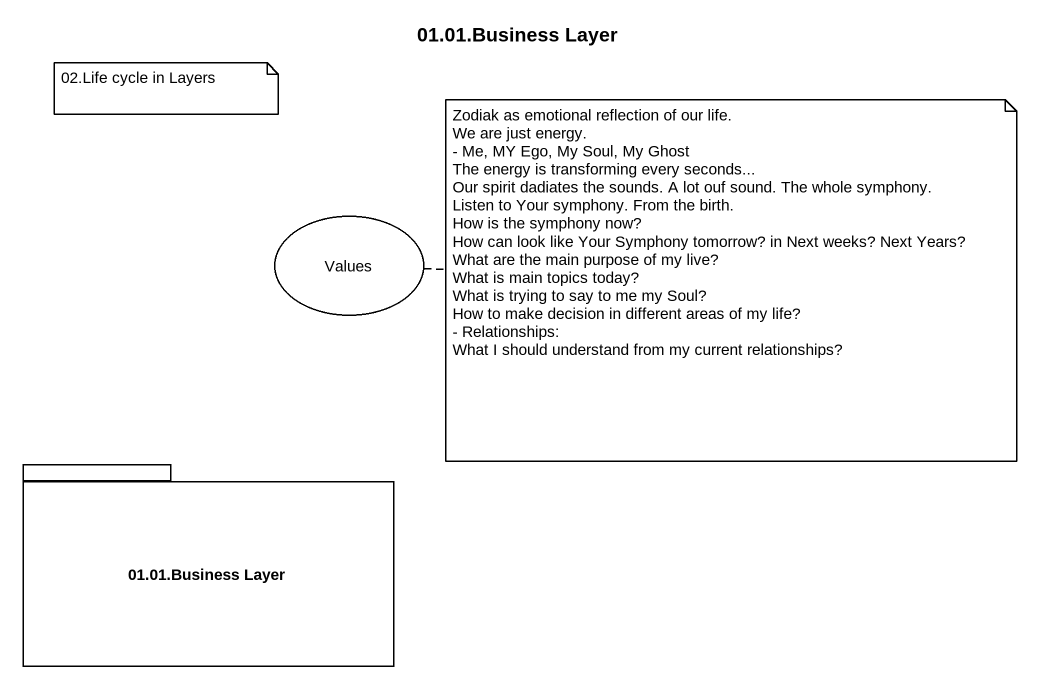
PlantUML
@startuml
title 01.01.Business Layer
usecase Values
package "01.01.Business Layer" as p01_01_Business_Layer {
}
note as N1
  02.Life cycle in Layers
end note
note right of Values
  Zodiak as emotional reflection of our life.
  We are just energy.
  - Me, MY Ego, My Soul, My Ghost
  The energy is transforming every seconds...
  Our spirit dadiates the sounds. A lot ouf sound. The whole symphony.
  Listen to Your symphony. From the birth.
  How is the symphony now?
  How can look like Your Symphony tomorrow? in Next weeks? Next Years?
  What are the main purpose of my live?
  What is main topics today?
  What is trying to say to me my Soul?
  How to make decision in different areas of my life?
  - Relationships:
  What I should understand from my current relationships?
end note
@enduml
